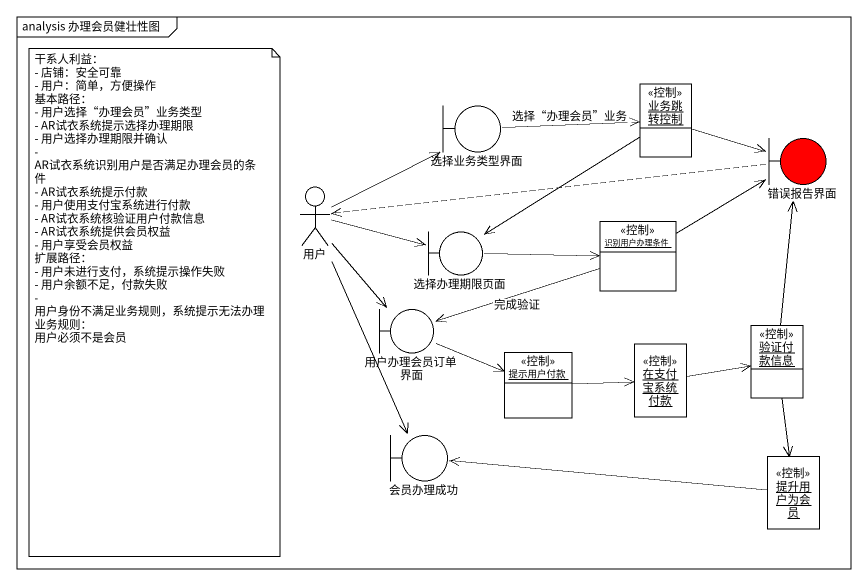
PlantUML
@startuml
mainframe analysis 办理会员健壮性图
allowmixing
hide circle
hide empty members
object 业务跳转控制 <<控制>>
boundary 选择业务类型界面
boundary 错误报告界面 #FF0000
actor 用户
boundary 选择办理期限页面
object 识别用户办理条件 <<控制>>
boundary 用户办理会员订单界面
object 验证付款信息 <<控制>>
object 提示用户付款 <<控制>>
object 在支付宝系统付款 <<控制>>
boundary 会员办理成功
object 提升用户为会员 <<控制>>
业务跳转控制 -right-> 错误报告界面
业务跳转控制 --> 选择办理期限页面
选择业务类型界面 -right-> 业务跳转控制 : 选择“办理会员”业务
错误报告界面 .left.> 用户
用户 -right-> 选择业务类型界面
用户 -right-> 选择办理期限页面
用户 --> 用户办理会员订单界面
用户 --> 会员办理成功
选择办理期限页面 -right-> 识别用户办理条件
识别用户办理条件 -right-> 错误报告界面
识别用户办理条件 -left-> 用户办理会员订单界面 : 完成验证
用户办理会员订单界面 -right-> 提示用户付款
验证付款信息 -up-> 错误报告界面
验证付款信息 --> 提升用户为会员
提示用户付款 -right-> 在支付宝系统付款
在支付宝系统付款 -right-> 验证付款信息
提升用户为会员 -left-> 会员办理成功
note as N1
  干系人利益：
  - 店铺：安全可靠
  - 用户：简单，方便操作
  基本路径：
  - 用户选择“办理会员”业务类型
  - AR试衣系统提示选择办理期限
  - 用户选择办理期限并确认
  - AR试衣系统识别用户是否满足办理会员的条件
  - AR试衣系统提示付款
  - 用户使用支付宝系统进行付款
  - AR试衣系统核验证用户付款信息
  - AR试衣系统提供会员权益
  - 用户享受会员权益
  扩展路径：
  - 用户未进行支付，系统提示操作失败
  - 用户余额不足，付款失败
  - 用户身份不满足业务规则，系统提示无法办理
  业务规则：
  用户必须不是会员
end note
@enduml
